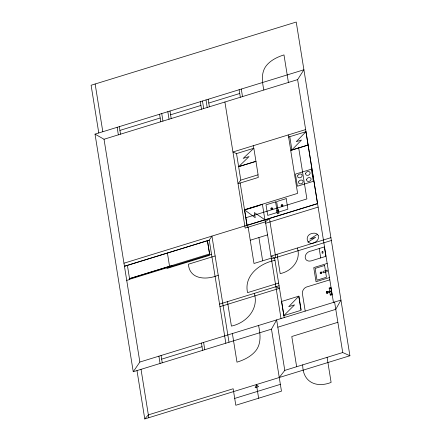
<?xml version="1.0" encoding="UTF-8"?>
<svg xmlns="http://www.w3.org/2000/svg" width="441" height="441" viewBox="0 0 441 441"><rect width="100%" height="100%" fill="white"/><g stroke="black" fill="none" stroke-linecap="round" stroke-linejoin="round"><path stroke-width="0.66" d="M136.991 370.578L144.769 418.95L148.352 414.882L233.157 388.758L235.808 405.257L281.463 391.189L271.485 329.146L276.661 319.901L284.781 370.385L279.263 377.518M95.024 134.125L104.026 139.251L297.62 79.612L303.904 69.777L95.024 134.125L133.243 371.735L271.485 329.146M133.243 371.735L139.858 362.044L340.948 300.095L335.772 309.339L277.83 327.189M305.652 129.577L232.942 151.974L236.53 153.589L253.834 148.253L258.106 174.785L240.797 180.121L238.041 183.688L258.321 177.436L257.902 174.851M298.904 296.137L288.734 306.677L294.56 304.88L283.866 315.58L281.601 301.468L298.904 296.137L301.175 310.249L283.866 315.58M291.821 149.99L301.484 140.045L296.291 141.649L305.927 131.716L317.537 203.571L123.96 263.205M253.84 148.275L243.173 158.391L249.06 156.577L238.636 166.687L255.94 161.356M317.57 234.248L309.874 239.088L315.64 237.313L307.945 242.153M211.526 254.27L209.734 254.843L207.463 240.709L209.255 240.141L211.934 236.106L229 342.233M319.19 248.526L311.759 250.841C302.476 252.158 303.127 264.424 313.27 260.223L325.888 256.337L324.372 246.927L319.19 248.526L320.701 257.935M119.919 130.404L160.177 118.001M170.601 114.792L200.914 105.454M208.769 103.034L239.733 93.498M305.993 131.694L288.552 137.063L288.21 134.952M308.061 144.99L290.751 150.32L288.618 137.046M308.143 145.072L290.702 150.447L297.609 193.379L244.546 209.723L247.39 227.402M238.636 166.648L255.94 161.318M247.627 209.062L259.473 205.412M245.835 217.744L306.897 198.935L298.684 147.878M247.07 225.39L317.57 203.67M225.831 343.214L209.255 240.141L124.45 266.265L207.43 240.714L209.558 253.939L129.533 278.591M265.686 223.251L318.121 207.094M250.256 240.218L267.56 234.888M129.544 278.684L171.918 265.631L172.018 266.221L129.643 279.274M215.131 255.984L188.412 264.214C189.542 279.897 207.077 280.134 218.218 275.184M330.91 237.677L270.978 256.138L274.605 257.985L284.186 317.581M271.303 258.15L253.994 263.481L248.156 227.17M271.43 258.961L331.362 240.499M274.98 260.317C259.953 263.255 243.658 275.542 247.561 292.648L278.64 283.072M327.183 263.459L313.755 267.599L316.026 281.711L329.455 277.576M219.535 304.086L279.07 285.746M219.954 306.671L279.484 288.331L275.895 286.722M329.791 279.853L306.297 287.091C303.81 288.16 302.173 290.834 302.377 293.535L305.2 311.103M329.24 288.668L330.998 288.127M331.423 290.757L328.942 291.523L326.996 291.446L326.263 292.163L326.357 293.006L327.31 293.37L329.041 292.163L331.527 291.396M330.188 294.571L331.946 294.004M161.649 359.156L202.022 346.72M337.856 322.31L291.782 336.505L296.644 366.73M284.776 370.385L342.723 352.535L349.9 355.755L296.231 22.05L91.1 85.245L98.778 132.967M144.769 418.95L349.9 355.755M234.706 398.421L280.366 384.354M126.727 280.399L129.676 279.506L127.405 265.372M318.253 235.511L318.363 238.394A6.146 4.669 -28.7 0 1 315.695 241.844C306.809 247.875 303.226 234.303 313.176 233.234A6.091 4.625 -28.7 0 1 318.237 235.505M240.174 183.026L247.048 225.257M334.603 302.052L342.723 352.535M297.62 79.612L333.446 302.405M329.664 291.303L329.118 287.912L330.877 287.372L332.073 294.803L330.315 295.349L329.769 291.936M329.118 291.468L329.218 292.107M288.414 82.45L283.982 54.91C277.389 56.972 270.84 60.136 266.386 65.582C260.846 72.544 262.125 81.954 263.878 90.008M327.084 357.353L331.114 382.408C316.169 388.323 302.614 381.961 302.713 364.861M289.77 136.688L291.909 149.968M297.344 248.013C301.407 260.058 291.744 271.314 280.184 273.618L277.069 254.259M298.833 296.821L300.9 309.665M275.757 257.627L269.445 218.389L265.46 221.84L245.179 228.085L224.904 102.014M253.222 145.728L253.636 148.319M265.118 219.717L281.016 318.556M241.288 89.065L242.5 96.596M239.127 89.732L240.334 97.263M258.906 237.556L262.649 260.818M236.53 153.584L240.797 180.121M254.297 293.375C259.159 309.025 246.133 323.049 231.409 326.097L227.479 301.638M258.547 325.48C260.411 333.848 261.469 343.589 255.752 350.788C250.995 356.593 244.022 359.972 236.988 362.171L232.379 333.539M256.436 384.552L258.635 398.223M208.169 99.269L209.376 106.799M206.002 99.936L207.215 107.466M202.474 101.022L203.681 108.552M200.308 101.689L201.52 109.219M169.994 111.027L171.207 118.557M167.834 111.694L169.041 119.224M203.599 342.409L204.773 349.696M201.438 343.07L202.612 350.363M161.737 113.574L162.95 121.099M159.576 114.236L160.783 121.766M167.42 253.046L169.542 266.265M161.064 355.512L162.238 362.8M158.903 356.174L160.072 363.467M119.313 126.644L120.52 134.169M117.146 127.306L118.359 134.836M95.14 83.999L102.814 131.721M104.026 139.251L139.858 362.044M141.026 369.338L148.81 417.704M297.653 175.81C297.03 178.655 301.721 178.329 302.14 175.965C302.763 173.126 298.072 173.445 297.653 175.81M298.629 181.879C298.011 184.724 302.691 184.399 303.116 182.034C303.739 179.195 299.048 179.515 298.629 181.879M305.624 173.352C305.007 176.196 309.692 175.876 310.117 173.511C310.74 170.667 306.048 170.992 305.624 173.352M306.605 179.426C305.982 182.265 310.668 181.946 311.092 179.581C311.715 176.736 307.024 177.061 306.605 179.426M330.028 288.739C330.601 289.037 329.995 287.956 330.028 288.739M331.075 294.197C330.59 294.263 331.34 293.486 331.075 294.197M326.798 291.804C326.588 295.845 328.413 290.729 326.798 291.804M281.286 205.071L281.11 205.886L282.047 206.311L283.128 205.263L282.141 204.552L281.286 205.071M281.634 205.225L281.529 205.688L282.069 205.93L282.681 205.335L282.119 204.927L281.634 205.225M271.022 208.229L270.846 209.051L271.783 209.469L272.863 208.428L271.877 207.717L271.022 208.229M271.369 208.384L271.265 208.852L271.805 209.095L272.422 208.499L271.854 208.091L271.369 208.384M320.304 272.373L320.127 273.194L321.065 273.618L322.145 272.571L321.158 271.86L320.304 272.373M320.651 272.532L320.546 272.996L321.087 273.238L321.704 272.643L321.136 272.235L320.651 272.532M256.475 384.784L255.119 387.672L258.58 386.603L256.475 384.784M311.368 169.206L295.426 174.118L297.372 186.223L313.314 181.312L311.368 169.206M262.434 204.392L244.579 209.894L255.201 217.683L254.374 212.556L264.909 219.778L262.434 204.392M275.586 201.879L266 204.833L267.704 215.417L277.29 212.463L275.586 201.879M286.192 198.637L276.601 201.592L278.304 212.176L287.896 209.221L286.192 198.637M278.469 209.905L276.739 210.44L277.268 213.731L278.999 213.201L278.469 209.905M209.326 254.788L166.952 267.841L167.051 268.431L209.425 255.378L209.326 254.788M322.856 251.552L321.98 251.817L322.222 253.316L323.093 253.046L322.856 251.552M324.576 265.499L315.128 268.409L317.018 280.173L326.467 277.262L324.576 265.499M327.084 270.157L323.049 271.402L323.275 272.814L327.316 271.568L327.084 270.157"/></g></svg>
